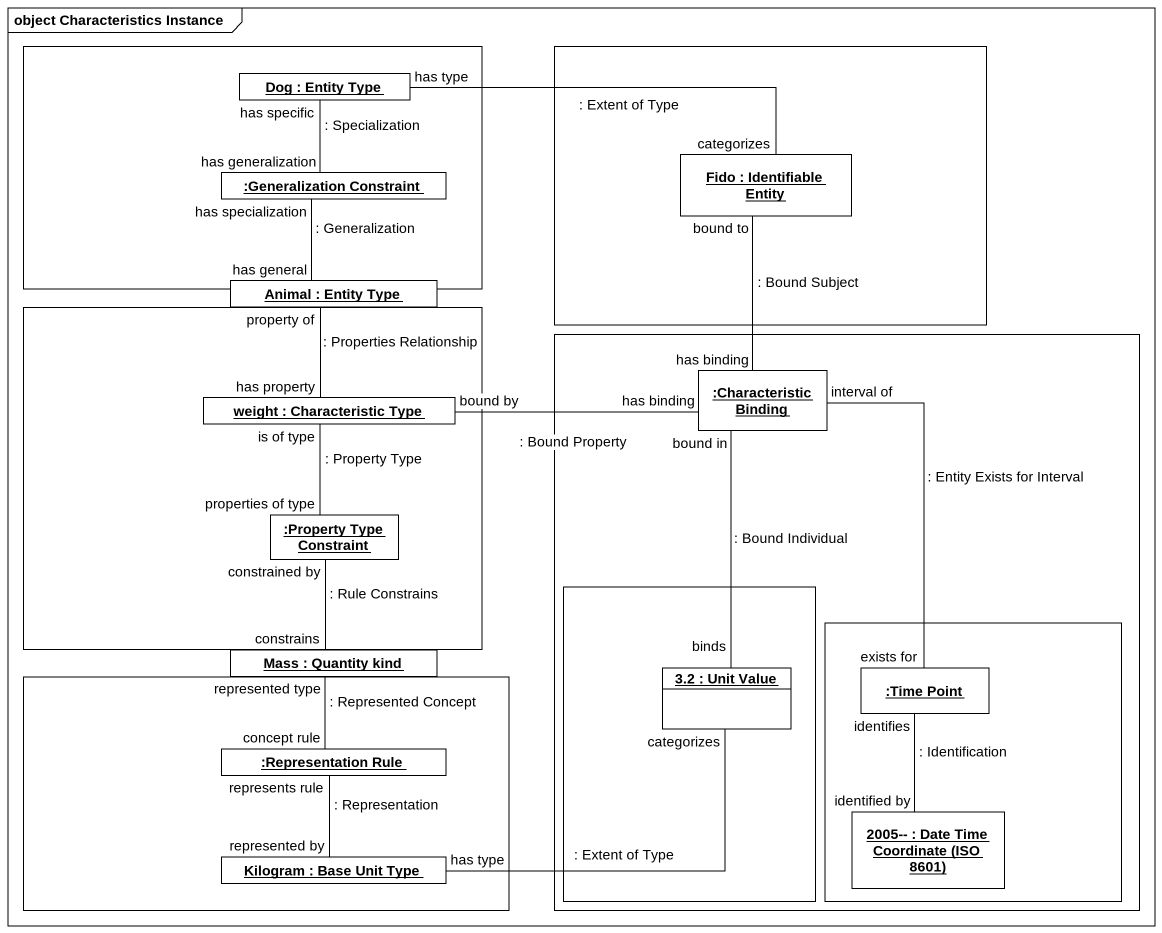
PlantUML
@startuml
mainframe object Characteristics Instance
hide circle
hide empty members
rectangle " " as rectangle1 {
  object "Dog : Entity Type" as Dog
  object ":Generalization Constraint" as Generalization_Constraint
}
rectangle " " as rectangle2 {
  object "Fido : Identifiable Entity" as Fido
}
object "Animal : Entity Type" as Animal
rectangle " " as rectangle3 {
  object "weight : Characteristic Type" as weight
  object ":Property Type Constraint" as Property_Type_Constraint
}
rectangle " " as rectangle4 {
  object ":Characteristic Binding" as Characteristic_Binding
  rectangle " " as rectangle5 {
    object "3.2 : Unit Value" as o3_2
  }
  rectangle " " as rectangle6 {
    object ":Time Point" as Time_Point
    object "2005-- : Date Time Coordinate (ISO 8601)" as o2005
  }
}
rectangle " " as rectangle7 {
  object ":Representation Rule" as Representation_Rule
  object "Kilogram : Base Unit Type" as Kilogram
}
object "Mass : Quantity kind" as Mass
Dog -right- Fido : has type\n: Extent of Type\ncategorizes
Generalization_Constraint -up- Dog : has specific\n: Specialization\nhas generalization
Generalization_Constraint -- Animal : has specialization\n: Generalization\nhas general
Fido -- Characteristic_Binding : bound to\n: Bound Subject\nhas binding
Animal -- weight : property of\n: Properties Relationship\nhas property
weight -right- Characteristic_Binding : bound by\nhas binding\n: Bound Property
Characteristic_Binding -- o3_2 : bound in\n: Bound Individual\nbinds
Characteristic_Binding -- Time_Point : interval of\n: Entity Exists for Interval\nexists for
Property_Type_Constraint -up- weight : is of type\n: Property Type\nproperties of type
Property_Type_Constraint -- Mass : constrained by\n: Rule Constrains\nconstrains
Representation_Rule -up- Mass : represented type\n: Represented Concept\nconcept rule
Representation_Rule -- Kilogram : represents rule\n: Representation\nrepresented by
Kilogram -right- o3_2 : categorizes\nhas type\n: Extent of Type
o2005 -up- Time_Point : identifies\n: Identification\nidentified by
@enduml
